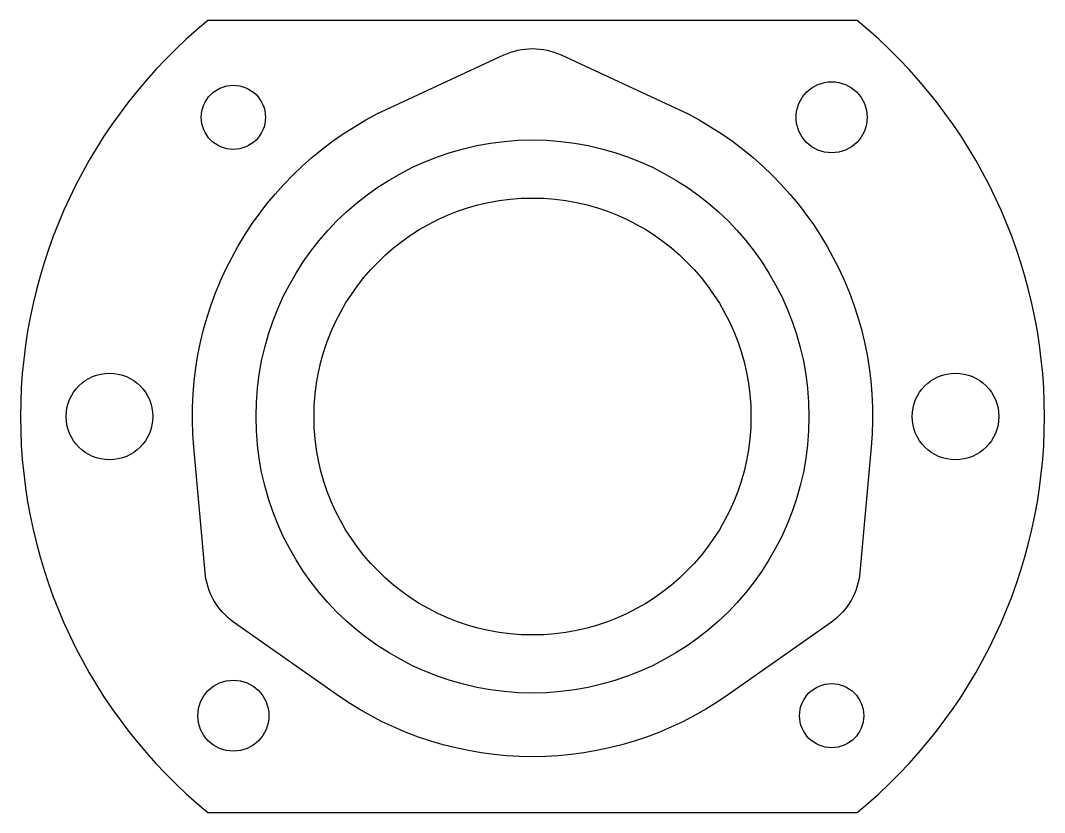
# Model space of a CAD drawing. Header units: millimetres. Extents: x -167.5 to -92.5, y 27 to 85.
import ezdxf

# ---------------------------------------------------------------- set-up
doc = ezdxf.new("R2010")
doc.units = ezdxf.units.MM
doc.layers.get('0').update_dxf_attribs({"linetype": 'CONTINUOUS'})

msp = doc.modelspace()

# ---------------------------------------------------------------- linework, layer by layer
for points in [[(-153.775, 85, 0.473276), (-153.775, 27), (-106.225, 27, 0.473276), (-106.225, 85)], [(-140.458, 78.609), (-132.089, 82.48, -0.220075), (-127.911, 82.48), (-119.542, 78.609, -0.316997), (-105.191, 53.752), (-106.023, 44.569, -0.220075), (-108.112, 40.951), (-115.649, 35.639, -0.316997), (-144.351, 35.639), (-151.888, 40.951, -0.220075), (-153.977, 44.569), (-154.809, 53.752, -0.316997)]]:
    msp.add_lwpolyline(points, format="xyb", close=True)
for centre, radius in [((-151.909, 77.909), 2.35), ((-108.091, 77.909), 2.6), ((-130, 56), 20.25), ((-130, 56), 16), ((-160.983, 56), 3.175), ((-99.017, 56), 3.175), ((-151.909, 34.092), 2.6), ((-108.091, 34.091), 2.35)]:
    msp.add_circle(centre, radius)

doc.saveas('drawing.dxf')
